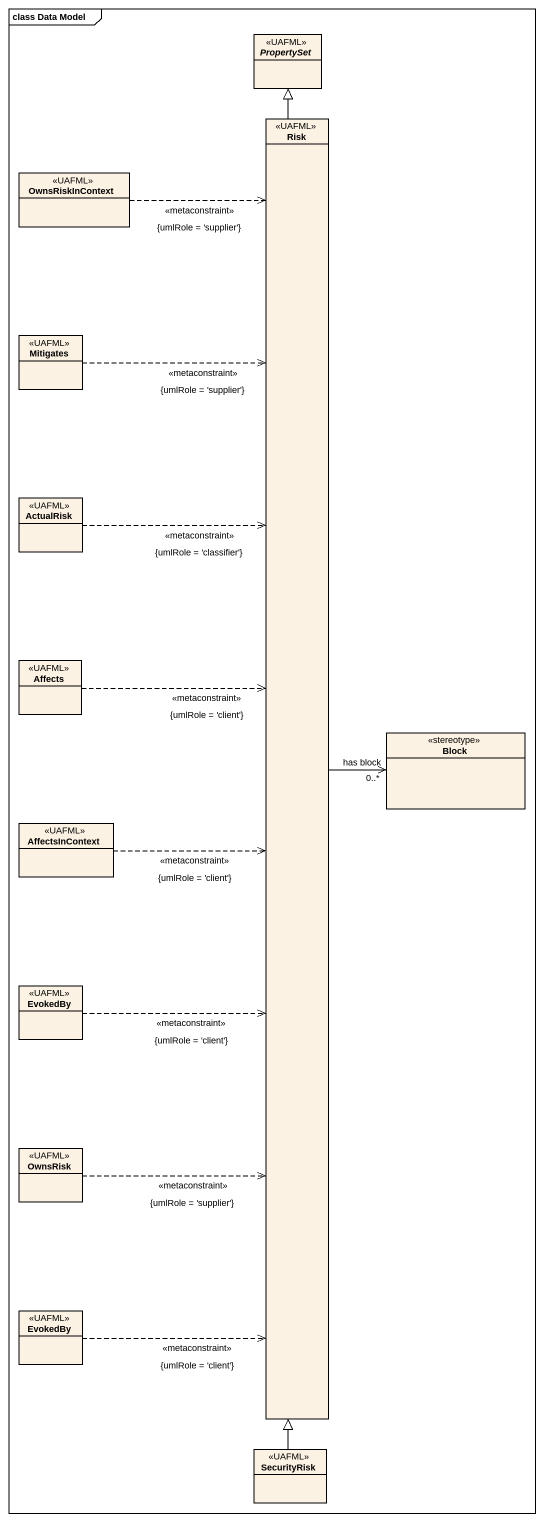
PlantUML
@startuml
mainframe class Data Model
hide circle
hide empty members
abstract class PropertySet <<UAFML>>
class Risk <<UAFML>>
class OwnsRiskInContext <<UAFML>>
class Mitigates <<UAFML>>
class ActualRisk <<UAFML>>
class Affects <<UAFML>>
class Block <<stereotype>>
class AffectsInContext <<UAFML>>
class EvokedBy <<UAFML>>
class OwnsRisk <<UAFML>>
class "EvokedBy" as EvokedBy_2 <<UAFML>>
class SecurityRisk <<UAFML>>
Risk -up-|> PropertySet
Risk -right-> "has block\n0..*" Block
OwnsRiskInContext ..> Risk : <<metaconstraint>>\n{umlRole = 'supplier'}
Mitigates ..> Risk : <<metaconstraint>>\n{umlRole = 'supplier'}
ActualRisk ..> Risk : <<metaconstraint>>\n{umlRole = 'classifier'}
Affects .right.> Risk : <<metaconstraint>>\n{umlRole = 'client'}
AffectsInContext .right.> Risk : <<metaconstraint>>\n{umlRole = 'client'}
EvokedBy .up.> Risk : <<metaconstraint>>\n{umlRole = 'client'}
OwnsRisk .up.> Risk : <<metaconstraint>>\n{umlRole = 'supplier'}
EvokedBy_2 .up.> Risk : <<metaconstraint>>\n{umlRole = 'client'}
SecurityRisk -up-|> Risk
@enduml
